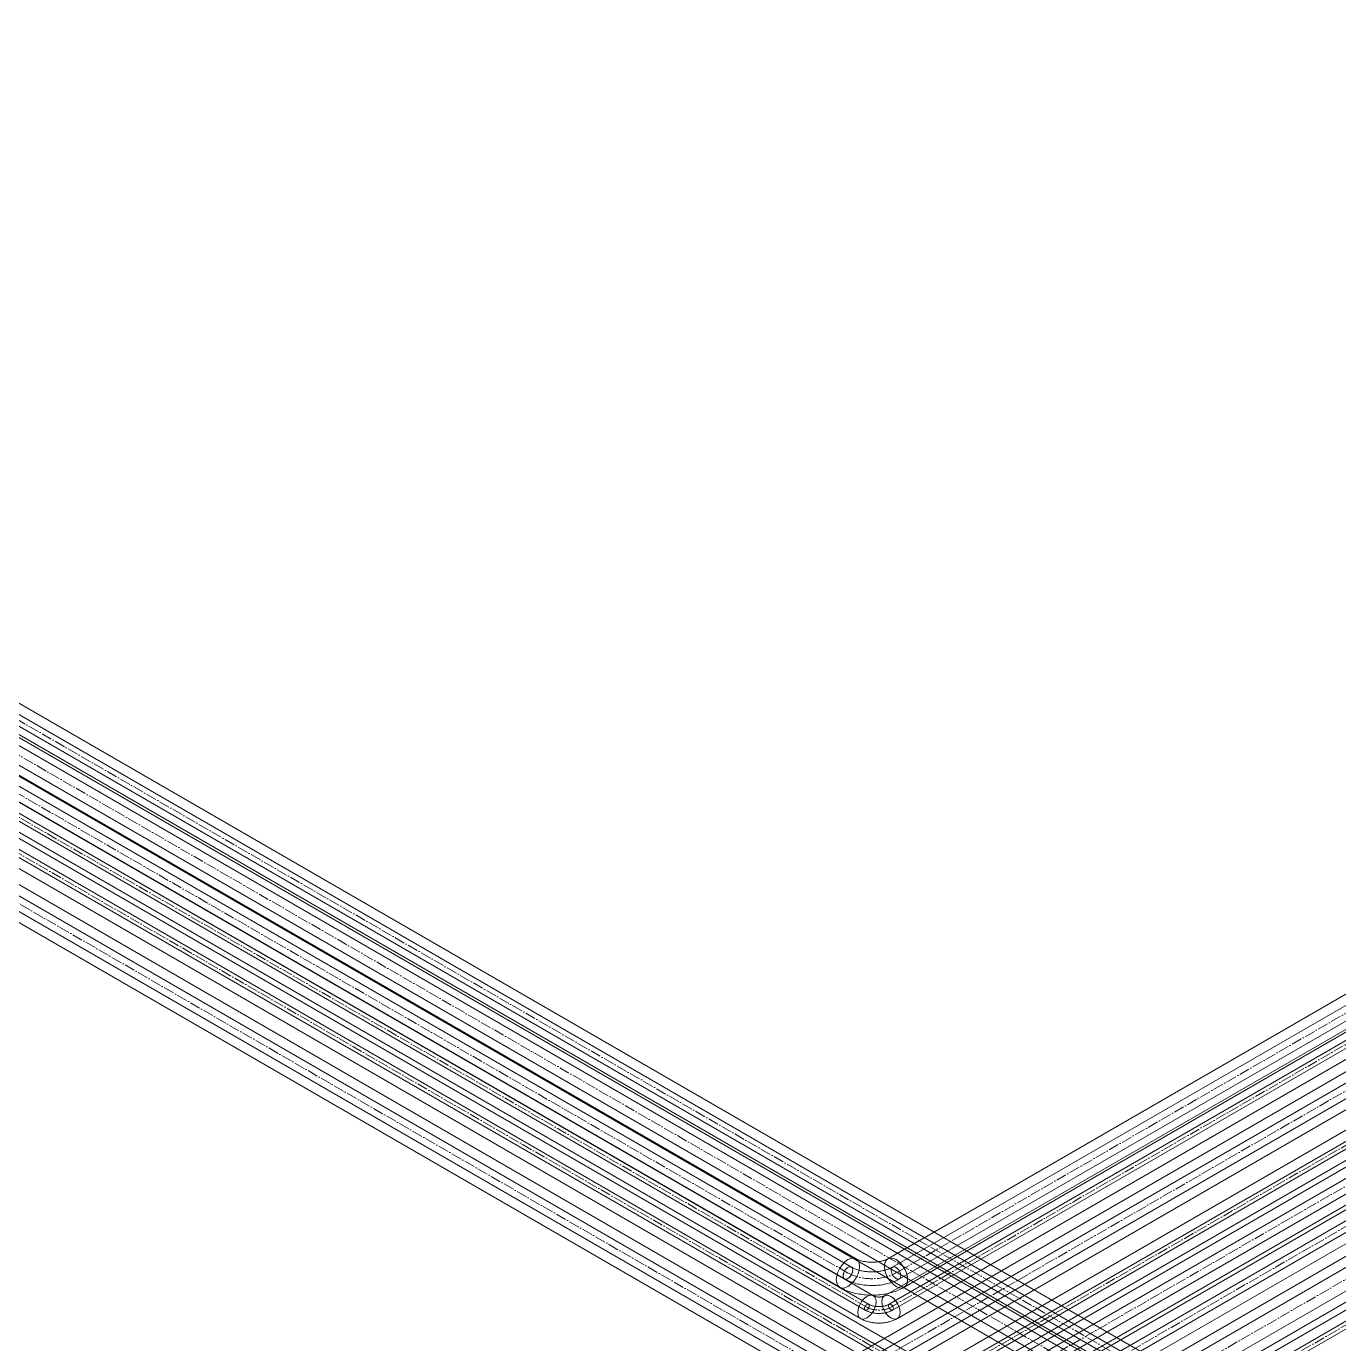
# Model space of a CAD drawing. Header units: millimetres. Extents: x -88595 to 880822, y -1054509 to -148035.
# Drawn here: x 422624 to 423850, y -314816 to -313586 of the extents above; entities that cross this region are included whole.
import ezdxf

# ---------------------------------------------------------------- set-up
doc = ezdxf.new("R2010")
doc.units = ezdxf.units.MM
doc.linetypes.add('$12$ADSK_Осевая', pattern=[14, 10, -2, 0, -2])
doc.linetypes.add('$13$ADSK_Осевая', pattern=[14, 10, -2, 0, -2])
for name, color, linetype, lineweight in [('Изоляция', 7, 'Continuous', 18), ('Трубопровод', 7, 'Continuous', 18), ('Трубопроводы', 7, 'Continuous', 18)]:
    doc.layers.add(name, color=color, linetype=linetype, lineweight=lineweight)

# ---------------------------------------------------------------- blocks, each defined once
blk = doc.blocks.new('$0$ADSK_МедьПайка_Отвод-гнутая труба - Отвод _гнутая труба_-V14-В_ОВ3_4')
at = {"layer": 'Трубопроводы', "color": 190, "true_color": 0x8000ff}
for points in [[(1657, 645.2, 0), (1656.4, 644.9, 0), (1655.9, 644.9, 0), (1655.4, 645, 0), (1655.1, 645.3, 0), (1654.8, 645.8, 0), (1654.8, 646.5, 0), (1654.8, 647.2, 0), (1655.1, 647.9, 0), (1655.4, 648.7, 0), (1655.9, 649.4, 0), (1656.4, 649.9, 0), (1657, 650.4, 0)], [(1655.4, 645, 0), (1655.8, 644.8, 0), (1656.1, 644.6, 0), (1656.5, 644.3, 0), (1656.9, 644, 0), (1657.2, 643.8, 0), (1657.6, 643.4, 0), (1658, 643.1, 0), (1658.3, 642.8, 0), (1658.7, 642.4, 0), (1659.1, 642, 0), (1659.4, 641.7, 0), (1659.8, 641.3, 0), (1660.1, 640.8, 0), (1660.4, 640.4, 0), (1660.8, 640, 0), (1661.1, 639.5, 0), (1661.4, 639.1, 0), (1661.7, 638.6, 0), (1662, 638.1, 0), (1662.3, 637.6, 0), (1662.6, 637.1, 0), (1662.8, 636.6, 0), (1663.1, 636.1, 0), (1663.3, 635.6, 0), (1663.5, 635.1, 0), (1663.7, 634.6, 0), (1663.9, 634.1, 0), (1664.1, 633.6, 0), (1664.3, 633.1, 0), (1664.4, 632.6, 0), (1664.5, 632.1, 0), (1664.7, 631.6, 0), (1664.8, 631.1, 0), (1664.8, 630.7, 0), (1664.9, 630.2, 0), (1665, 629.7, 0), (1665, 629.3, 0), (1665, 628.9, 0), (1665, 628.4, 0), (1665, 628.3, 0)], [(1657, 650.4, 0), (1657.6, 650.6, 0), (1658.1, 650.7, 0), (1658.6, 650.5, 0), (1658.9, 650.2, 0), (1659.2, 649.7, 0), (1659.2, 649.1, 0), (1659.2, 648.3, 0), (1658.9, 647.6, 0), (1658.6, 646.8, 0), (1658.1, 646.2, 0), (1657.6, 645.6, 0), (1657, 645.2, 0)], [(1658.6, 650.5, 0), (1659.1, 650.2, 0), (1659.7, 649.8, 0), (1660.2, 649.5, 0), (1660.7, 649.1, 0), (1661.2, 648.7, 0), (1661.7, 648.3, 0), (1662.2, 647.8, 0), (1662.7, 647.4, 0), (1663.2, 646.9, 0), (1663.7, 646.4, 0), (1664.1, 645.9, 0), (1664.6, 645.4, 0), (1665, 644.8, 0), (1665.5, 644.3, 0), (1665.9, 643.7, 0), (1666.3, 643.1, 0), (1666.7, 642.6, 0), (1667.1, 642, 0), (1667.5, 641.4, 0), (1667.8, 640.7, 0), (1668.2, 640.1, 0), (1668.5, 639.5, 0), (1668.8, 638.9, 0), (1669.1, 638.2, 0), (1669.4, 637.6, 0), (1669.6, 636.9, 0), (1669.9, 636.3, 0), (1670.1, 635.6, 0), (1670.3, 635, 0), (1670.5, 634.3, 0), (1670.7, 633.7, 0), (1670.8, 633, 0), (1671, 632.4, 0), (1671.1, 631.7, 0), (1671.2, 631.1, 0), (1671.3, 630.4, 0), (1671.3, 629.8, 0), (1671.4, 629.1, 0), (1671.4, 628.5, 0), (1671.4, 628.3, 0)], [(1670.5, 627, 0), (1669.8, 626.7, 0), (1669, 626.6, 0), (1668.2, 626.5, 0), (1667.4, 626.6, 0), (1666.6, 626.7, 0), (1666, 627, 0), (1665.5, 627.4, 0), (1665.2, 627.8, 0), (1665, 628.3, 0), (1665.2, 628.8, 0), (1665.5, 629.2, 0), (1666, 629.6, 0)], [(1666, 629.6, 0), (1666.6, 629.9, 0), (1667.4, 630.1, 0), (1668.2, 630.2, 0), (1669, 630.1, 0), (1669.8, 629.9, 0), (1670.5, 629.6, 0), (1671, 629.2, 0), (1671.3, 628.8, 0), (1671.4, 628.3, 0), (1671.3, 627.8, 0), (1671, 627.4, 0), (1670.5, 627, 0)]]:
    blk.add_polyline3d(points, dxfattribs=at)
blk = doc.blocks.new('$0$ADSK_МедьПайка_Отвод-гнутая труба - Отвод _гнутая труба_-V30-В_ОВ3_4')
at = {"layer": 'Трубопроводы', "color": 134, "true_color": 0x00a6a6}
for points in [[(-8086.8, 9400.7, 0), (-8087.9, 9400.2, 0), (-8089, 9400.1, 0), (-8090, 9400.3, 0), (-8090.7, 9401, 0), (-8091.1, 9402, 0), (-8091.3, 9403.2, 0), (-8091.1, 9404.7, 0), (-8090.7, 9406.2, 0), (-8090, 9407.7, 0), (-8089, 9409, 0), (-8087.9, 9410.2, 0), (-8086.8, 9411, 0)], [(-8086.8, 9411, 0), (-8085.6, 9411.5, 0), (-8084.5, 9411.6, 0), (-8083.6, 9411.3, 0), (-8082.9, 9410.7, 0), (-8082.4, 9409.7, 0), (-8082.3, 9408.4, 0), (-8082.4, 9407, 0), (-8082.9, 9405.5, 0), (-8083.6, 9404, 0), (-8084.5, 9402.6, 0), (-8085.6, 9401.5, 0), (-8086.8, 9400.7, 0)], [(-8083.6, 9411.3, 0), (-8082.5, 9410.7, 0), (-8081.4, 9410, 0), (-8080.4, 9409.3, 0), (-8079.3, 9408.5, 0), (-8078.3, 9407.7, 0), (-8077.3, 9406.8, 0), (-8076.3, 9405.9, 0), (-8075.3, 9405, 0), (-8074.3, 9404.1, 0), (-8073.4, 9403.1, 0), (-8072.5, 9402.1, 0), (-8071.6, 9401, 0), (-8070.7, 9400, 0), (-8069.8, 9398.9, 0), (-8069, 9397.7, 0), (-8068.2, 9396.6, 0), (-8067.4, 9395.4, 0), (-8066.6, 9394.2, 0), (-8065.9, 9393, 0), (-8065.1, 9391.8, 0), (-8064.5, 9390.6, 0), (-8063.8, 9389.3, 0), (-8063.2, 9388, 0), (-8062.6, 9386.8, 0), (-8062, 9385.5, 0), (-8061.5, 9384.2, 0), (-8061, 9382.9, 0), (-8060.6, 9381.6, 0), (-8060.1, 9380.3, 0), (-8059.7, 9379, 0), (-8059.4, 9377.6, 0), (-8059.1, 9376.3, 0), (-8058.8, 9375, 0), (-8058.6, 9373.7, 0), (-8058.4, 9372.4, 0), (-8058.2, 9371.1, 0), (-8058.1, 9369.8, 0), (-8058, 9368.6, 0), (-8058, 9367.3, 0), (-8058, 9367, 0)], [(-8090, 9400.3, 0), (-8089.2, 9399.9, 0), (-8088.5, 9399.4, 0), (-8087.8, 9398.9, 0), (-8087.1, 9398.4, 0), (-8086.3, 9397.8, 0), (-8085.6, 9397.2, 0), (-8084.8, 9396.5, 0), (-8084.1, 9395.9, 0), (-8083.4, 9395.1, 0), (-8082.7, 9394.4, 0), (-8082, 9393.6, 0), (-8081.2, 9392.8, 0), (-8080.6, 9392, 0), (-8079.9, 9391.1, 0), (-8079.2, 9390.2, 0), (-8078.6, 9389.3, 0), (-8078, 9388.4, 0), (-8077.3, 9387.5, 0), (-8076.8, 9386.5, 0), (-8076.2, 9385.5, 0), (-8075.7, 9384.6, 0), (-8075.1, 9383.6, 0), (-8074.6, 9382.6, 0), (-8074.2, 9381.6, 0), (-8073.7, 9380.6, 0), (-8073.3, 9379.5, 0), (-8072.9, 9378.5, 0), (-8072.6, 9377.5, 0), (-8072.3, 9376.5, 0), (-8072, 9375.5, 0), (-8071.7, 9374.5, 0), (-8071.5, 9373.5, 0), (-8071.3, 9372.6, 0), (-8071.1, 9371.6, 0), (-8070.9, 9370.7, 0), (-8070.8, 9369.8, 0), (-8070.7, 9368.9, 0), (-8070.7, 9368, 0), (-8070.7, 9367.2, 0), (-8070.7, 9367, 0)], [(-8059.8, 9364.4, 0), (-8061.1, 9363.8, 0), (-8062.7, 9363.4, 0), (-8064.3, 9363.3, 0), (-8066, 9363.4, 0), (-8067.5, 9363.8, 0), (-8068.8, 9364.4, 0), (-8069.8, 9365.1, 0), (-8070.5, 9366, 0), (-8070.7, 9367, 0), (-8070.5, 9367.9, 0), (-8069.8, 9368.8, 0), (-8068.8, 9369.5, 0)], [(-8068.8, 9369.5, 0), (-8067.5, 9370.1, 0), (-8066, 9370.5, 0), (-8064.3, 9370.6, 0), (-8062.7, 9370.5, 0), (-8061.1, 9370.1, 0), (-8059.8, 9369.5, 0), (-8058.8, 9368.8, 0), (-8058.2, 9367.9, 0), (-8058, 9367, 0), (-8058.2, 9366, 0), (-8058.8, 9365.1, 0), (-8059.8, 9364.4, 0)]]:
    blk.add_polyline3d(points, dxfattribs=at)

msp = doc.modelspace()

# ---------------------------------------------------------------- linework, layer by layer
at = {"layer": 'Изоляция', "color": 190, "true_color": 0x8000ff}
for p, q in [((423847, -315054.2), (414558, -309691.2)), ((414545.9, -309712.3), (423834.8, -315075.3)), ((423415.4, -314771.1), (415435.9, -310164.2)), ((415423.7, -310185.2), (423403.2, -314792.2)), ((423901.1, -314959.2), (416369.2, -310610.7)), ((416355.4, -310634.5), (423887.3, -314983.1)), ((425594.2, -313519.1), (423425.7, -314771.1)), ((423437.8, -314792.2), (425606.3, -313540.2)), ((425393.3, -313729.3), (422593.4, -315345.8)), ((422605.6, -315366.9), (425405.5, -313750.4)), ((425644.7, -313752), (422844.6, -315368.6)), ((425453.3, -313768.8), (422586.5, -315423.9)), ((422600.2, -315447.8), (425467, -313792.6))]:
    msp.add_line(p, q, dxfattribs=at)
at = {"layer": 'Изоляция', "color": 134, "true_color": 0x00a6a6}
for p, q in [((423829.4, -315087.1), (414530.4, -309718.3)), ((414515, -309744.9), (423814, -315113.7)), ((423399.3, -314736.5), (415467.5, -310157.1)), ((415452.1, -310183.6), (423383.9, -314763.1)), ((423814.7, -314938.4), (416353.7, -310630.7)), ((416336.8, -310660.1), (423797.8, -314967.7)), ((425626.8, -313467.5), (423428.8, -314736.5)), ((423444.2, -314763.1), (425642.2, -313494.1)), ((425517.1, -313603.3), (422627.7, -315271.5)), ((422643.1, -315298.1), (425532.4, -313629.9)), ((425464.4, -313722.7), (422591.7, -315381.3)), ((422607, -315407.9), (425479.7, -313749.3)), ((425530.6, -313767.8), (422592.2, -315464.3)), ((422592.2, -315507.1), (425556.8, -313795.4))]:
    msp.add_line(p, q, dxfattribs=at)
for points in [[(423391.6, -314737.2, 0), (423388.8, -314739.3, 0), (423386.2, -314742.1, 0), (423383.9, -314745.3, 0), (423382.2, -314748.9, 0), (423381.1, -314752.6, 0), (423380.7, -314756, 0)], [(423380.7, -314756, 0), (423381.1, -314752.6, 0), (423382.2, -314748.9, 0), (423383.9, -314745.3, 0), (423386.2, -314742.1, 0), (423388.8, -314739.3, 0), (423391.6, -314737.2, 0)], [(423402.4, -314743.5, 0), (423402.1, -314740.5, 0), (423401, -314738.1, 0), (423399.3, -314736.5, 0), (423397, -314735.8, 0), (423394.4, -314736.1, 0), (423391.6, -314737.2, 0)], [(423391.6, -314737.2, 0), (423394.4, -314736.1, 0), (423397, -314735.8, 0), (423399.3, -314736.5, 0), (423401, -314738.1, 0), (423402.1, -314740.5, 0), (423402.4, -314743.5, 0)], [(423428.8, -314736.5, 0), (423428.4, -314736.7, 0), (423427.9, -314737, 0), (423427.3, -314737.3, 0), (423426.7, -314737.5, 0), (423426.1, -314737.8, 0), (423425.4, -314738, 0), (423424.7, -314738.2, 0), (423424, -314738.5, 0), (423423.3, -314738.7, 0), (423422.5, -314738.9, 0), (423421.7, -314739, 0), (423420.8, -314739.2, 0), (423420, -314739.3, 0), (423419.1, -314739.5, 0), (423418.2, -314739.6, 0), (423417.3, -314739.7, 0), (423416.4, -314739.7, 0), (423415.5, -314739.8, 0), (423414.6, -314739.8, 0), (423413.7, -314739.8, 0), (423412.8, -314739.8, 0), (423411.9, -314739.7, 0), (423411, -314739.7, 0), (423410.1, -314739.6, 0), (423409.2, -314739.5, 0), (423408.3, -314739.4, 0), (423407.5, -314739.2, 0), (423406.6, -314739.1, 0), (423405.8, -314738.9, 0), (423405, -314738.7, 0), (423404.3, -314738.5, 0), (423403.5, -314738.3, 0), (423402.8, -314738.1, 0), (423402.2, -314737.8, 0), (423401.5, -314737.6, 0), (423400.9, -314737.3, 0), (423400.4, -314737.1, 0), (423399.9, -314736.8, 0), (423399.4, -314736.6, 0), (423399.3, -314736.5, 0)], [(423436.5, -314737.2, 0), (423433.7, -314736.1, 0), (423431.1, -314735.8, 0), (423428.8, -314736.5, 0), (423427.1, -314738.1, 0), (423426, -314740.5, 0), (423425.6, -314743.5, 0)], [(423425.6, -314743.5, 0), (423425.9, -314740.9, 0), (423426.7, -314738.7, 0), (423428, -314737.1, 0), (423429.7, -314736.1, 0), (423431.8, -314735.8, 0), (423434.1, -314736.2, 0), (423436.5, -314737.2, 0)], [(423447.3, -314756, 0), (423447, -314752.6, 0), (423445.9, -314748.9, 0), (423444.2, -314745.3, 0), (423441.9, -314742.1, 0), (423439.3, -314739.3, 0), (423436.5, -314737.2, 0)], [(423436.5, -314737.2, 0), (423438.9, -314739, 0), (423441.2, -314741.2, 0), (423443.3, -314743.9, 0), (423445, -314746.9, 0), (423446.3, -314750, 0), (423447.1, -314753.1, 0), (423447.3, -314756, 0)], [(423391.6, -314762.3, 0), (423394.4, -314760.3, 0), (423397, -314757.5, 0), (423399.3, -314754.2, 0), (423401, -314750.6, 0), (423402.1, -314747, 0), (423402.4, -314743.5, 0)], [(423402.4, -314743.5, 0), (423402.1, -314747, 0), (423401, -314750.6, 0), (423399.3, -314754.2, 0), (423397, -314757.5, 0), (423394.4, -314760.3, 0), (423391.6, -314762.3, 0)], [(423425.6, -314743.5, 0), (423426, -314747, 0), (423427.1, -314750.6, 0), (423428.8, -314754.2, 0), (423431.1, -314757.5, 0), (423433.7, -314760.3, 0), (423436.5, -314762.3, 0)], [(423436.5, -314762.3, 0), (423434.1, -314760.6, 0), (423431.8, -314758.4, 0), (423429.7, -314755.7, 0), (423428, -314752.7, 0), (423426.7, -314749.6, 0), (423425.9, -314746.5, 0), (423425.6, -314743.5, 0)], [(423380.7, -314756, 0), (423381.1, -314759.1, 0), (423382.2, -314761.5, 0), (423383.9, -314763.1, 0), (423386.2, -314763.8, 0), (423388.8, -314763.5, 0), (423391.6, -314762.3, 0)], [(423391.6, -314762.3, 0), (423388.8, -314763.5, 0), (423386.2, -314763.8, 0), (423383.9, -314763.1, 0), (423382.2, -314761.5, 0), (423381.1, -314759.1, 0), (423380.7, -314756, 0)], [(423444.2, -314763.1, 0), (423442.8, -314763.8, 0), (423441.4, -314764.5, 0), (423440, -314765.2, 0), (423438.5, -314765.8, 0), (423437.1, -314766.4, 0), (423435.6, -314767, 0), (423434.1, -314767.5, 0), (423432.6, -314767.9, 0), (423431, -314768.4, 0), (423429.5, -314768.7, 0), (423427.9, -314769.1, 0), (423426.3, -314769.4, 0), (423424.7, -314769.7, 0), (423423.2, -314769.9, 0), (423421.5, -314770.1, 0), (423419.9, -314770.3, 0), (423418.3, -314770.4, 0), (423416.7, -314770.4, 0), (423415.1, -314770.5, 0), (423413.4, -314770.5, 0), (423411.8, -314770.5, 0), (423410.2, -314770.4, 0), (423408.6, -314770.3, 0), (423407, -314770.1, 0), (423405.4, -314770, 0), (423403.8, -314769.7, 0), (423402.2, -314769.5, 0), (423400.6, -314769.2, 0), (423399, -314768.8, 0), (423397.5, -314768.5, 0), (423395.9, -314768.1, 0), (423394.4, -314767.6, 0), (423392.9, -314767.1, 0), (423391.4, -314766.6, 0), (423389.9, -314766, 0), (423388.5, -314765.4, 0), (423387.1, -314764.7, 0), (423385.7, -314764, 0), (423384.3, -314763.3, 0), (423383.9, -314763.1, 0)], [(423436.5, -314762.3, 0), (423439.3, -314763.5, 0), (423441.9, -314763.8, 0), (423444.2, -314763.1, 0), (423445.9, -314761.5, 0), (423447, -314759.1, 0), (423447.3, -314756, 0)], [(423447.3, -314756, 0), (423447.1, -314758.7, 0), (423446.3, -314760.9, 0), (423445, -314762.5, 0), (423443.3, -314763.5, 0), (423441.2, -314763.8, 0), (423438.9, -314763.4, 0), (423436.5, -314762.3, 0)]]:
    msp.add_polyline3d(points, dxfattribs=at)
at = {"layer": 'Изоляция', "color": 190, "true_color": 0x8000ff}
for points in [[(423409.3, -314771.7, 0), (423407.1, -314773.4, 0), (423405, -314775.6, 0), (423403.2, -314778.2, 0), (423401.8, -314781, 0), (423401, -314783.9, 0), (423400.7, -314786.6, 0)], [(423400.7, -314786.6, 0), (423401, -314783.9, 0), (423401.8, -314781, 0), (423403.2, -314778.2, 0), (423405, -314775.6, 0), (423407.1, -314773.4, 0), (423409.3, -314771.7, 0)], [(423417.9, -314776.7, 0), (423417.6, -314774.3, 0), (423416.7, -314772.4, 0), (423415.4, -314771.1, 0), (423413.6, -314770.6, 0), (423411.5, -314770.8, 0), (423409.3, -314771.7, 0)], [(423409.3, -314771.7, 0), (423411.5, -314770.8, 0), (423413.6, -314770.6, 0), (423415.4, -314771.1, 0), (423416.7, -314772.4, 0), (423417.6, -314774.3, 0), (423417.9, -314776.7, 0)], [(423409.3, -314791.6, 0), (423411.5, -314790, 0), (423413.6, -314787.8, 0), (423415.4, -314785.2, 0), (423416.7, -314782.3, 0), (423417.6, -314779.5, 0), (423417.9, -314776.7, 0)], [(423417.9, -314776.7, 0), (423417.6, -314779.5, 0), (423416.7, -314782.3, 0), (423415.4, -314785.2, 0), (423413.6, -314787.8, 0), (423411.5, -314790, 0), (423409.3, -314791.6, 0)], [(423425.7, -314771.1, 0), (423425.6, -314771.2, 0), (423425.4, -314771.3, 0), (423425.3, -314771.3, 0), (423425.1, -314771.4, 0), (423424.9, -314771.5, 0), (423424.7, -314771.5, 0), (423424.5, -314771.6, 0), (423424.3, -314771.7, 0), (423424, -314771.8, 0), (423423.7, -314771.8, 0), (423423.4, -314771.9, 0), (423423.1, -314772, 0), (423422.8, -314772, 0), (423422.5, -314772.1, 0), (423422.1, -314772.1, 0), (423421.8, -314772.1, 0), (423421.4, -314772.2, 0), (423421.1, -314772.2, 0), (423420.7, -314772.2, 0), (423420.4, -314772.2, 0), (423420, -314772.2, 0), (423419.7, -314772.2, 0), (423419.3, -314772.1, 0), (423419, -314772.1, 0), (423418.7, -314772.1, 0), (423418.3, -314772, 0), (423418, -314772, 0), (423417.7, -314771.9, 0), (423417.4, -314771.9, 0), (423417.1, -314771.8, 0), (423416.9, -314771.7, 0), (423416.6, -314771.6, 0), (423416.4, -314771.6, 0), (423416.2, -314771.5, 0), (423416, -314771.4, 0), (423415.8, -314771.3, 0), (423415.6, -314771.3, 0), (423415.5, -314771.2, 0), (423415.4, -314771.1, 0), (423415.4, -314771.1, 0)], [(423431.7, -314771.7, 0), (423429.5, -314770.8, 0), (423427.4, -314770.6, 0), (423425.7, -314771.1, 0), (423424.3, -314772.4, 0), (423423.4, -314774.3, 0), (423423.1, -314776.7, 0)], [(423423.1, -314776.7, 0), (423423.4, -314774.6, 0), (423424, -314772.9, 0), (423425, -314771.6, 0), (423426.4, -314770.8, 0), (423428, -314770.6, 0), (423429.8, -314770.9, 0), (423431.7, -314771.7, 0)], [(423423.1, -314776.7, 0), (423423.4, -314779.5, 0), (423424.3, -314782.3, 0), (423425.7, -314785.2, 0), (423427.4, -314787.8, 0), (423429.5, -314790, 0), (423431.7, -314791.6, 0)], [(423431.7, -314791.6, 0), (423429.8, -314790.3, 0), (423428, -314788.5, 0), (423426.4, -314786.4, 0), (423425, -314784, 0), (423424, -314781.5, 0), (423423.4, -314779, 0), (423423.1, -314776.7, 0)], [(423440.4, -314786.6, 0), (423440.1, -314783.9, 0), (423439.2, -314781, 0), (423437.8, -314778.2, 0), (423436, -314775.6, 0), (423434, -314773.4, 0), (423431.7, -314771.7, 0)], [(423431.7, -314771.7, 0), (423433.7, -314773.1, 0), (423435.5, -314774.9, 0), (423437.1, -314777, 0), (423438.5, -314779.4, 0), (423439.5, -314781.8, 0), (423440.1, -314784.3, 0), (423440.4, -314786.6, 0)], [(423400.7, -314786.6, 0), (423401, -314789.1, 0), (423401.8, -314791, 0), (423403.2, -314792.2, 0), (423405, -314792.8, 0), (423407.1, -314792.6, 0), (423409.3, -314791.6, 0)], [(423409.3, -314791.6, 0), (423407.1, -314792.6, 0), (423405, -314792.8, 0), (423403.2, -314792.2, 0), (423401.8, -314791, 0), (423401, -314789.1, 0), (423400.7, -314786.6, 0)], [(423431.7, -314791.6, 0), (423434, -314792.6, 0), (423436, -314792.8, 0), (423437.8, -314792.2, 0), (423439.2, -314791, 0), (423440.1, -314789.1, 0), (423440.4, -314786.6, 0)], [(423440.4, -314786.6, 0), (423440.1, -314788.7, 0), (423439.5, -314790.5, 0), (423438.5, -314791.8, 0), (423437.1, -314792.6, 0), (423435.5, -314792.8, 0), (423433.7, -314792.5, 0), (423431.7, -314791.6, 0)], [(423437.8, -314792.2, 0), (423437, -314792.7, 0), (423436.2, -314793.1, 0), (423435.3, -314793.5, 0), (423434.5, -314793.9, 0), (423433.6, -314794.2, 0), (423432.8, -314794.5, 0), (423431.9, -314794.8, 0), (423431, -314795.1, 0), (423430.2, -314795.3, 0), (423429.3, -314795.5, 0), (423428.4, -314795.7, 0), (423427.5, -314795.9, 0), (423426.6, -314796.1, 0), (423425.7, -314796.2, 0), (423424.8, -314796.3, 0), (423423.8, -314796.4, 0), (423422.9, -314796.5, 0), (423422, -314796.5, 0), (423421.1, -314796.5, 0), (423420.2, -314796.5, 0), (423419.3, -314796.5, 0), (423418.4, -314796.5, 0), (423417.4, -314796.4, 0), (423416.5, -314796.3, 0), (423415.6, -314796.2, 0), (423414.7, -314796.1, 0), (423413.8, -314796, 0), (423412.9, -314795.8, 0), (423412, -314795.6, 0), (423411.1, -314795.4, 0), (423410.2, -314795.2, 0), (423409.4, -314794.9, 0), (423408.5, -314794.6, 0), (423407.6, -314794.3, 0), (423406.8, -314794, 0), (423405.9, -314793.6, 0), (423405.1, -314793.2, 0), (423404.2, -314792.8, 0), (423403.4, -314792.3, 0), (423403.2, -314792.2, 0)]]:
    msp.add_polyline3d(points, dxfattribs=at)
at = {"layer": 'Трубопровод', "color": 190, "true_color": 0x8000ff}
for p, q in [((414550.4, -309704.5), (423839.3, -315067.5)), ((423842.5, -315062), (414553.5, -309699)), ((423410.9, -314778.9), (415431.4, -310172)), ((415428.2, -310177.5), (423407.7, -314784.4)), ((423896.6, -314967), (416364.7, -310618.5)), ((416359.9, -310626.7), (423891.8, -314975.3)), ((425598.7, -313526.9), (423430.2, -314778.9)), ((423433.3, -314784.4), (425601.8, -313532.4)), ((425397.8, -313737.1), (422597.9, -315353.6)), ((422601.1, -315359.1), (425401, -313742.6)), ((425649.2, -313759.8), (422849.1, -315376.4)), ((422852.3, -315381.9), (425652.3, -313765.3)), ((425457.8, -313776.6), (422591, -315431.7)), ((422595.7, -315440), (425462.5, -313784.8))]:
    msp.add_line(p, q, dxfattribs=at)
at = {"layer": 'Трубопровод', "color": 190, "linetype": '$12$ADSK_Осевая', "true_color": 0x8000ff}
for p, q in [((414551.9, -309701.7), (423840.9, -315064.7)), ((414551.9, -309701.7), (423840.9, -315064.7)), ((423409.3, -314781.7), (415429.8, -310174.7)), ((423409.3, -314781.7), (415429.8, -310174.7)), ((416362.3, -310622.6), (423894.2, -314971.2)), ((416362.3, -310622.6), (423894.2, -314971.2)), ((425600.3, -313529.7), (423431.7, -314781.7)), ((425600.3, -313529.7), (423431.7, -314781.7)), ((425399.4, -313739.8), (422599.5, -315356.4)), ((425399.4, -313739.8), (422599.5, -315356.4)), ((422850.7, -315379.2), (425650.7, -313762.6)), ((422850.7, -315379.2), (425650.7, -313762.6)), ((425460.1, -313780.7), (422593.4, -315435.8)), ((425460.1, -313780.7), (422593.4, -315435.8))]:
    msp.add_line(p, q, dxfattribs=at)
at = {"layer": 'Трубопровод', "color": 134, "linetype": '$12$ADSK_Осевая', "true_color": 0x00a6a6}
for p, q in [((414522.7, -309731.6), (423821.7, -315100.4)), ((414522.7, -309731.6), (423821.7, -315100.4)), ((423391.6, -314749.8), (415459.8, -310170.3)), ((423391.6, -314749.8), (415459.8, -310170.3)), ((416345.2, -310645.4), (423806.3, -314953)), ((416345.2, -310645.4), (423806.3, -314953)), ((425634.5, -313480.8), (423436.5, -314749.8)), ((425634.5, -313480.8), (423436.5, -314749.8)), ((422635.4, -315284.8), (425524.7, -313616.6)), ((422635.4, -315284.8), (425524.7, -313616.6)), ((422599.3, -315394.6), (425472.1, -313736)), ((422599.3, -315394.6), (425472.1, -313736)), ((425538, -313784.9), (422607, -315477.1)), ((425538, -313784.9), (422607, -315477.1))]:
    msp.add_line(p, q, dxfattribs=at)
at = {"layer": 'Трубопровод', "color": 134, "true_color": 0x00a6a6}
for p, q in [((423824.9, -315094.9), (414525.9, -309726.1)), ((414519.5, -309737.1), (423818.5, -315105.9)), ((423394.8, -314744.3), (415463, -310164.8)), ((415456.6, -310175.8), (423388.4, -314755.3)), ((423810.2, -314946.2), (416349.2, -310638.5)), ((416341.3, -310652.3), (423802.3, -314959.9)), ((425631.3, -313475.3), (423433.3, -314744.3)), ((423439.7, -314755.3), (425637.7, -313486.3)), ((425521.6, -313611.1), (422632.2, -315279.3)), ((422638.6, -315290.3), (425527.9, -313622.1)), ((425468.9, -313730.5), (422596.2, -315389.1)), ((422602.5, -315400.1), (425475.2, -313741.5)), ((425533.3, -313776.6), (422602.3, -315468.8)), ((422611.8, -315485.3), (425542.8, -313793.1))]:
    msp.add_line(p, q, dxfattribs=at)
for points in [[(423391.6, -314744.6, 0), (423390.4, -314745.4, 0), (423389.3, -314746.6, 0), (423388.4, -314747.9, 0), (423387.7, -314749.4, 0), (423387.3, -314750.9, 0), (423387.1, -314752.4, 0)], [(423387.1, -314752.4, 0), (423387.3, -314753.6, 0), (423387.7, -314754.6, 0), (423388.4, -314755.3, 0), (423389.3, -314755.6, 0), (423390.4, -314755.5, 0), (423391.6, -314755, 0)], [(423396.1, -314747.2, 0), (423395.9, -314745.9, 0), (423395.5, -314744.9, 0), (423394.8, -314744.3, 0), (423393.8, -314744, 0), (423392.8, -314744.1, 0), (423391.6, -314744.6, 0)], [(423391.6, -314755, 0), (423392.8, -314754.1, 0), (423393.8, -314753, 0), (423394.8, -314751.6, 0), (423395.5, -314750.1, 0), (423395.9, -314748.6, 0), (423396.1, -314747.2, 0)], [(423436.5, -314744.6, 0), (423435.3, -314744.1, 0), (423434.2, -314744, 0), (423433.3, -314744.3, 0), (423432.6, -314744.9, 0), (423432.2, -314745.9, 0), (423432, -314747.2, 0)], [(423432, -314747.2, 0), (423432.2, -314748.6, 0), (423432.6, -314750.1, 0), (423433.3, -314751.6, 0), (423434.2, -314753, 0), (423435.3, -314754.1, 0), (423436.5, -314755, 0)], [(423441, -314752.4, 0), (423440.8, -314750.9, 0), (423440.4, -314749.4, 0), (423439.7, -314747.9, 0), (423438.7, -314746.6, 0), (423437.7, -314745.4, 0), (423436.5, -314744.6, 0)], [(423436.5, -314755, 0), (423437.7, -314755.5, 0), (423438.7, -314755.6, 0), (423439.7, -314755.3, 0), (423440.4, -314754.6, 0), (423440.8, -314753.6, 0), (423441, -314752.4, 0)]]:
    msp.add_polyline3d(points, dxfattribs=at)
at = {"layer": 'Трубопровод', "color": 190, "true_color": 0x8000ff}
for points in [[(423409.3, -314779.1, 0), (423408.7, -314779.5, 0), (423408.2, -314780.1, 0), (423407.7, -314780.8, 0), (423407.3, -314781.5, 0), (423407.1, -314782.3, 0), (423407, -314783, 0)], [(423407, -314783, 0), (423407.1, -314783.6, 0), (423407.3, -314784.1, 0), (423407.7, -314784.4, 0), (423408.2, -314784.6, 0), (423408.7, -314784.5, 0), (423409.3, -314784.3, 0)], [(423411.5, -314780.4, 0), (423411.5, -314779.8, 0), (423411.2, -314779.3, 0), (423410.9, -314778.9, 0), (423410.4, -314778.8, 0), (423409.9, -314778.8, 0), (423409.3, -314779.1, 0)], [(423409.3, -314784.3, 0), (423409.9, -314783.8, 0), (423410.4, -314783.3, 0), (423410.9, -314782.6, 0), (423411.2, -314781.9, 0), (423411.5, -314781.1, 0), (423411.5, -314780.4, 0)], [(423431.7, -314779.1, 0), (423431.2, -314778.8, 0), (423430.6, -314778.8, 0), (423430.2, -314778.9, 0), (423429.8, -314779.3, 0), (423429.6, -314779.8, 0), (423429.5, -314780.4, 0)], [(423429.5, -314780.4, 0), (423429.6, -314781.1, 0), (423429.8, -314781.9, 0), (423430.2, -314782.6, 0), (423430.6, -314783.3, 0), (423431.2, -314783.8, 0), (423431.7, -314784.3, 0)], [(423434, -314783, 0), (423433.9, -314782.3, 0), (423433.7, -314781.5, 0), (423433.3, -314780.8, 0), (423432.9, -314780.1, 0), (423432.3, -314779.5, 0), (423431.7, -314779.1, 0)], [(423431.7, -314784.3, 0), (423432.3, -314784.5, 0), (423432.9, -314784.6, 0), (423433.3, -314784.4, 0), (423433.7, -314784.1, 0), (423433.9, -314783.6, 0), (423434, -314783, 0)]]:
    msp.add_polyline3d(points, dxfattribs=at)
at = {"layer": 'Трубопроводы', "color": 134, "linetype": '$13$ADSK_Осевая', "true_color": 0x00a6a6}
msp.add_ellipse((423414, -314736.8), major_axis=(31.7, 0), ratio=0.57735, start_param=3.926991, end_param=5.497787, dxfattribs=at)
at = {"layer": 'Трубопроводы', "color": 190, "linetype": '$13$ADSK_Осевая', "true_color": 0x8000ff}
msp.add_ellipse((423420.5, -314775.2), major_axis=(15.9, 0), ratio=0.57735, start_param=3.926991, end_param=5.497787, dxfattribs=at)

# ---------------------------------------------------------------- block references
at = {"layer": 'Трубопроводы', "color": 134, "true_color": 0x00a6a6, "rotation": 240}
msp.add_blockref('$0$ADSK_МедьПайка_Отвод-гнутая труба - Отвод _гнутая труба_-V30-В_ОВ3_4', (411247.4, -317050.2), dxfattribs=at)
at = {"layer": 'Трубопроводы', "color": 190, "true_color": 0x8000ff, "rotation": 240}
msp.add_blockref('$0$ADSK_МедьПайка_Отвод-гнутая труба - Отвод _гнутая труба_-V14-В_ОВ3_4', (423699.3, -313022.8), dxfattribs=at)

doc.saveas('drawing.dxf')
